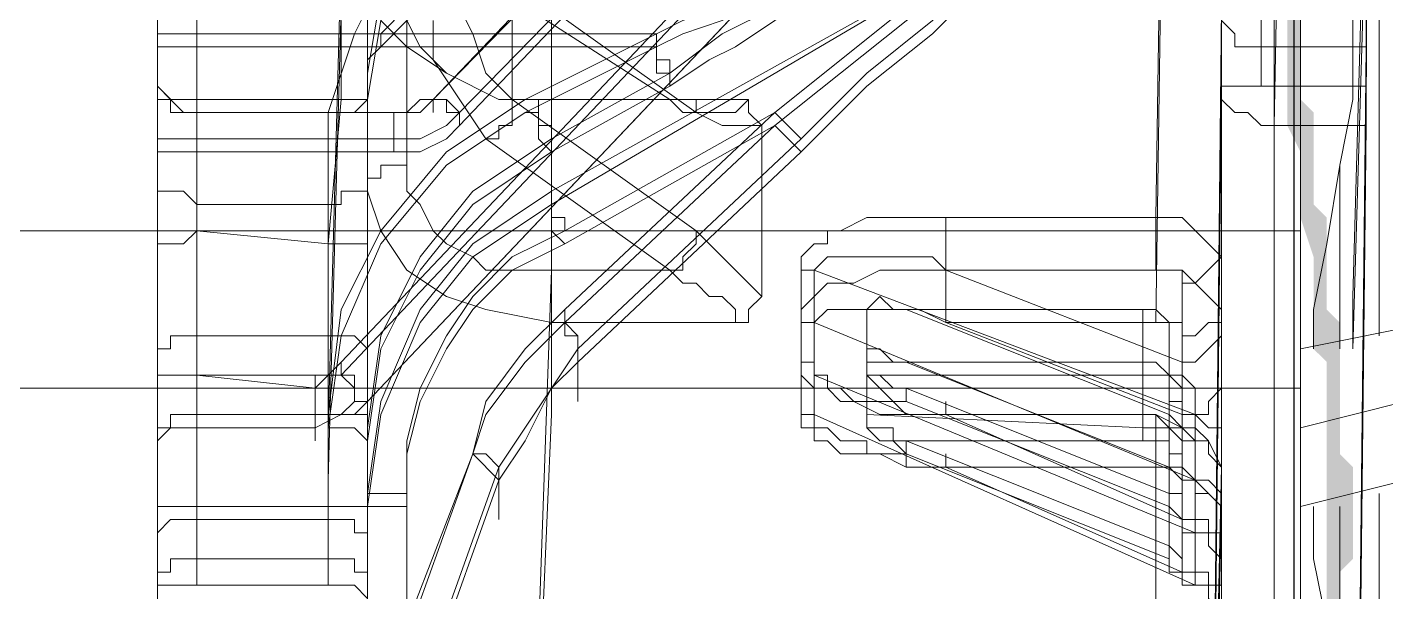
# Model space of a CAD drawing. Header units: millimetres. Extents: x 25083 to 52777, y 24772 to 45779.
# Drawn here: x 46602.73 to 46641.14, y 38561.81 to 38577.78 of the extents above; entities that cross this region are included whole.
import ezdxf

# ---------------------------------------------------------------- set-up
doc = ezdxf.new("R2010")
doc.units = ezdxf.units.MM

# ---------------------------------------------------------------- blocks, each defined once
blk = doc.blocks.new('zw$F4C5')
h = blk.add_hatch(color=7)
h.dxf.hatch_style = 2
h.paths.add_polyline_path([(528.072, 111.408), (528.072, 108.808), (528.444, 108.808), (528.444, 111.408)])
h = blk.add_hatch(color=7)
h.dxf.hatch_style = 2
h.paths.add_polyline_path([(528.072, 108.808), (528.072, 106.951), (528.444, 106.209), (528.444, 104.352), (528.815, 103.238), (529.187, 103.238), (529.187, 104.352), (528.815, 104.723), (528.815, 107.323), (528.444, 107.694), (528.444, 108.437), (528.444, 108.808)])
h = blk.add_hatch(color=7)
h.dxf.hatch_style = 2
h.paths.add_polyline_path([(528.815, 103.238), (528.815, 100.638), (529.187, 100.267), (529.187, 96.925), (529.187, 96.182), (529.187, 92.84), (529.558, 92.468), (529.558, 94.325), (529.929, 94.697), (529.929, 97.296), (529.558, 97.667), (529.558, 101.381), (529.187, 101.752), (529.187, 103.238)])
at = {"color": 7, "lineweight": 0}
blk.add_lwpolyline([(528.444, 72.786), (528.444, 356.505)], dxfattribs=at)
at = {"color": 7, "lineweight": 5}
for points in [[(530.672, 213.903), (530.301, 106.951)], [(501.335, 127.376), (501.335, 111.779), (500.963, 98.41), (500.963, 96.925), (501.335, 110.294), (501.335, 142.602), (501.706, 178.624)], [(530.301, 129.976), (530.301, 115.493), (529.929, 102.124), (529.929, 100.638), (530.301, 113.264), (530.301, 143.716), (530.672, 177.138)], [(507.276, 137.031), (507.276, 107.694)], [(528.444, 76.129), (528.444, 130.347)], [(524.359, 104.352), (524.73, 129.233)], [(526.216, 98.039), (526.216, 128.862)], [(524.73, 127.376), (524.359, 101.381)], [(526.216, 127.005), (526.216, 101.752)], [(526.216, 126.262), (526.216, 108.065)], [(527.701, 106.951), (528.072, 126.262)], [(503.934, 107.694), (519.16, 123.663)], [(519.16, 123.291), (503.934, 107.694)], [(504.677, 106.951), (519.903, 122.92)], [(519.903, 122.92), (504.677, 107.323)], [(507.276, 102.866), (506.905, 92.468), (506.905, 90.24), (507.276, 98.781), (507.276, 122.92)], [(501.335, 100.267), (521.388, 121.434)], [(521.388, 121.063), (501.335, 99.896)], [(563.723, 121.063), (562.98, 118.092), (561.495, 114.75), (558.895, 111.408), (555.553, 108.437), (551.468, 105.837), (545.898, 103.238), (539.585, 101.381), (532.9, 99.524), (528.444, 98.41)], [(522.131, 120.692), (515.446, 113.264), (502.077, 99.153)], [(528.444, 96.182), (541.813, 99.524), (550.725, 102.866), (556.296, 106.209), (560.381, 110.294), (563.352, 114.007), (565.208, 117.721), (565.58, 120.692)], [(502.077, 99.153), (522.131, 120.32)], [(496.136, 119.206), (496.136, 108.437)], [(560.752, 119.206), (559.638, 116.235), (557.038, 112.893), (553.696, 109.551), (548.497, 106.951), (540.699, 103.981), (532.157, 101.381), (528.444, 100.638)], [(497.25, 118.835), (497.25, 107.694)], [(502.077, 118.464), (502.077, 105.466)], [(496.136, 105.466), (496.136, 116.978)], [(497.25, 101.01), (497.25, 116.607)], [(502.077, 99.153), (502.077, 116.607)], [(502.077, 108.437), (502.449, 110.665), (503.563, 112.522), (505.048, 114.007), (507.276, 115.121)], [(506.534, 114.75), (504.306, 113.636), (502.82, 111.779), (501.706, 109.551), (500.963, 107.323)], [(507.276, 114.75), (505.048, 113.636), (503.563, 111.779), (502.449, 109.922), (502.077, 107.694)], [(496.136, 114.007), (496.136, 95.811)], [(496.136, 95.439), (496.136, 113.636)], [(497.25, 113.264), (497.25, 96.182)], [(516.932, 113.264), (516.56, 112.893), (516.56, 112.522), (515.075, 111.036), (512.104, 109.551), (510.619, 108.437)], [(497.25, 95.811), (497.25, 112.522)], [(516.189, 112.893), (515.075, 111.779), (512.104, 110.294), (510.99, 109.922), (510.247, 109.551)], [(516.189, 112.522), (516.189, 112.15), (515.818, 112.15), (515.075, 111.408), (512.104, 109.922), (510.99, 109.551), (510.247, 109.18)], [(516.932, 112.522), (515.075, 110.665), (513.589, 109.922), (512.475, 109.18), (511.733, 108.808), (510.619, 108.065)], [(526.216, 108.065), (526.216, 112.522)], [(527.33, 108.065), (527.33, 112.522)], [(507.276, 104.723), (519.903, 112.15)], [(519.903, 112.15), (507.276, 105.095)], [(528.815, 100.638), (528.815, 101.752), (529.187, 103.609), (529.558, 105.837), (529.929, 107.694), (529.929, 112.15)], [(530.672, 112.15), (530.672, 101.01)], [(503.191, 111.779), (503.191, 105.837)], [(519.16, 111.408), (517.303, 110.294), (513.589, 107.323)], [(513.589, 106.951), (519.16, 111.408)], [(514.332, 106.58), (516.189, 108.437), (518.046, 109.922), (519.531, 111.408)], [(507.276, 107.694), (505.791, 107.694), (504.306, 108.437), (503.191, 109.18), (502.449, 109.922), (502.077, 111.036)], [(502.077, 111.036), (502.077, 105.095)], [(510.619, 107.694), (505.42, 111.036)], [(506.162, 111.036), (511.361, 107.323)], [(506.162, 111.036), (506.162, 107.694)], [(519.531, 111.036), (518.046, 109.551), (516.189, 108.065), (514.332, 106.209)], [(496.136, 110.665), (496.136, 109.18)], [(503.191, 110.294), (502.449, 109.551), (502.449, 109.18), (502.077, 108.808), (502.077, 108.437)], [(502.449, 109.18), (503.191, 109.922), (503.934, 110.294)], [(503.191, 110.294), (503.191, 109.922), (503.563, 109.18), (504.306, 108.437), (505.791, 107.694), (507.276, 107.694)], [(506.162, 107.694), (505.42, 108.437), (505.048, 109.551), (504.677, 110.294)], [(526.216, 110.294), (525.844, 75.386)], [(527.701, 109.18), (526.587, 109.18), (526.587, 109.551), (526.216, 109.922), (526.216, 110.294)], [(527.701, 109.18), (527.701, 110.294)], [(530.301, 109.18), (530.301, 110.294)], [(501.335, 107.694), (501.335, 109.922)], [(503.934, 109.922), (503.934, 108.808), (505.42, 106.58)], [(527.33, 109.922), (527.33, 108.065)], [(497.25, 109.551), (496.136, 109.551), (496.136, 109.18)], [(510.247, 109.551), (497.25, 109.551)], [(510.247, 109.551), (506.534, 107.694)], [(510.619, 108.437), (510.619, 108.808), (510.247, 108.808), (510.247, 109.551)], [(496.136, 108.808), (496.136, 109.18), (497.25, 109.18)], [(497.25, 109.18), (510.247, 109.18)], [(502.077, 108.808), (502.449, 109.18)], [(506.534, 107.323), (510.247, 109.18)], [(510.247, 109.18), (510.247, 108.437), (510.619, 108.437), (510.619, 108.065)], [(530.301, 109.18), (527.701, 109.18)], [(527.701, 109.18), (527.701, 74.272)], [(529.929, 74.272), (530.301, 109.18)], [(526.216, 108.808), (526.216, 108.065)], [(496.136, 108.437), (496.136, 108.065), (496.878, 107.323), (497.25, 107.323)], [(496.136, 108.437), (496.136, 108.065), (496.507, 107.694), (497.25, 107.694)], [(496.136, 108.437), (496.136, 107.694)], [(496.136, 108.437), (496.136, 102.866)], [(496.136, 100.267), (496.136, 108.437)], [(502.077, 108.065), (502.077, 108.437)], [(507.276, 106.58), (510.619, 108.437)], [(496.136, 108.065), (496.136, 107.694), (496.507, 107.694), (496.507, 107.323), (497.25, 107.323)], [(496.136, 108.065), (496.136, 106.58)], [(496.136, 107.694), (496.136, 108.065)], [(501.335, 107.694), (502.077, 107.694), (502.077, 108.065)], [(502.077, 102.866), (502.077, 108.065)], [(510.619, 108.065), (507.276, 106.209)], [(525.844, 74.272), (526.216, 108.065)], [(527.701, 106.951), (527.33, 106.951), (526.958, 107.323), (526.587, 107.323), (526.216, 107.694), (526.216, 108.065)], [(526.216, 108.065), (527.701, 108.065)], [(530.301, 108.065), (527.701, 108.065)], [(497.25, 107.694), (501.335, 107.694)], [(497.25, 107.694), (497.25, 103.981)], [(500.963, 103.609), (501.335, 107.694)], [(500.963, 98.781), (501.335, 101.752), (502.449, 103.981), (504.306, 106.209), (506.534, 107.694)], [(502.077, 107.694), (501.706, 107.323), (500.963, 107.323)], [(502.82, 107.323), (503.191, 107.323), (503.563, 107.694), (503.934, 107.694)], [(503.934, 107.694), (503.563, 107.323), (502.82, 107.323)], [(504.677, 107.323), (504.306, 107.694), (503.934, 107.694)], [(504.677, 106.951), (504.677, 107.323), (504.306, 107.323), (504.306, 107.694), (503.934, 107.694)], [(503.934, 107.694), (503.934, 107.323)], [(503.934, 107.323), (503.934, 107.694)], [(506.162, 107.694), (506.162, 106.951), (505.791, 106.951), (505.791, 106.58), (505.42, 106.58)], [(511.361, 103.981), (506.162, 107.694)], [(506.534, 107.694), (506.905, 107.694), (506.905, 106.951), (507.276, 106.951), (507.276, 106.58)], [(510.619, 107.694), (507.276, 107.694)], [(512.847, 107.694), (507.276, 107.694)], [(507.276, 107.694), (507.276, 107.323)], [(510.619, 107.694), (510.99, 107.323), (512.475, 107.323), (512.847, 107.694)], [(511.361, 107.323), (511.361, 107.694), (510.619, 107.694)], [(513.218, 106.951), (512.847, 107.323), (512.847, 107.694)], [(502.82, 107.323), (497.25, 107.323)], [(497.25, 107.323), (502.82, 107.323)], [(497.25, 107.323), (497.25, 106.58)], [(497.25, 107.323), (497.25, 106.209)], [(497.25, 99.896), (497.25, 107.323)], [(500.963, 107.323), (500.963, 101.01)], [(506.534, 107.323), (504.306, 105.837), (502.449, 103.609), (501.335, 101.01), (500.963, 98.41)], [(502.82, 106.58), (502.82, 107.323)], [(502.82, 106.209), (502.82, 107.323)], [(502.82, 107.323), (502.82, 106.58)], [(504.677, 107.323), (504.306, 106.951), (503.563, 106.58), (502.82, 106.58)], [(507.276, 106.209), (506.905, 106.58), (506.905, 107.323), (506.534, 107.323)], [(513.589, 107.323), (507.648, 101.752)], [(507.648, 103.981), (513.589, 107.323)], [(511.361, 107.323), (512.104, 106.951), (513.218, 106.951)], [(513.589, 107.323), (514.332, 106.58)], [(497.25, 106.58), (497.25, 106.951)], [(502.82, 106.209), (503.563, 106.209), (504.306, 106.58), (504.677, 106.951)], [(502.82, 106.951), (502.82, 106.58)], [(507.648, 101.381), (513.589, 106.951)], [(513.589, 106.951), (507.648, 103.609)], [(513.218, 106.951), (513.218, 102.124)], [(514.332, 106.209), (513.589, 106.951)], [(527.701, 106.951), (530.301, 106.951)], [(527.701, 73.158), (527.701, 106.951)], [(530.301, 106.951), (529.929, 73.158)], [(497.25, 106.209), (496.136, 106.209), (496.136, 106.58)], [(496.136, 106.58), (497.25, 106.58)], [(496.136, 106.58), (496.136, 97.667)], [(497.25, 106.58), (502.82, 106.58)], [(502.077, 98.41), (502.449, 101.01), (503.563, 103.238), (505.048, 105.095), (507.276, 106.58)], [(505.42, 106.58), (510.619, 102.866)], [(507.276, 106.58), (507.276, 105.095)], [(508.019, 100.638), (514.332, 106.58)], [(502.82, 106.209), (497.25, 106.209)], [(497.25, 106.209), (497.25, 98.41)], [(507.276, 106.209), (505.048, 104.723), (503.563, 102.866), (502.449, 100.638), (502.077, 98.039)], [(507.276, 104.723), (507.276, 106.209)], [(514.332, 106.209), (508.019, 100.267)], [(503.191, 105.837), (502.449, 105.837), (502.449, 105.466), (502.077, 105.466), (502.077, 105.095)], [(507.276, 102.866), (505.42, 102.866), (505.048, 103.238), (504.306, 103.609), (503.934, 103.981), (503.563, 104.723), (503.191, 105.095), (503.191, 105.837)], [(529.558, 105.837), (529.558, 100.638)], [(497.25, 104.723), (496.878, 105.095), (496.136, 105.095), (496.136, 105.466)], [(496.136, 100.267), (496.136, 105.466)], [(502.077, 105.466), (502.077, 105.095), (501.335, 105.095), (501.335, 104.723), (500.963, 104.723)], [(502.077, 105.466), (502.077, 100.267)], [(502.077, 105.095), (502.449, 103.981), (503.191, 102.866), (504.306, 102.124), (505.42, 101.752), (507.276, 101.381)], [(502.077, 105.095), (502.077, 98.039)], [(507.276, 105.095), (505.048, 103.609), (503.563, 101.752), (502.449, 99.153), (502.077, 96.553)], [(507.276, 105.095), (507.276, 104.352), (507.648, 104.352), (507.648, 103.981)], [(500.963, 104.723), (497.25, 104.723)], [(502.077, 96.182), (502.449, 98.781), (503.563, 101.381), (505.048, 103.238), (507.276, 104.723)], [(507.276, 104.723), (507.276, 103.981), (507.648, 103.609)], [(518.417, 104.352), (516.189, 104.352), (515.446, 103.981), (515.075, 103.981), (515.075, 103.609), (514.704, 103.609), (514.332, 103.238), (514.332, 102.866)], [(524.359, 104.352), (518.417, 104.352)], [(518.417, 104.352), (518.417, 102.866)], [(524.359, 104.352), (524.359, 102.866)], [(526.216, 103.238), (525.102, 104.352), (524.359, 104.352)], [(389.927, 103.981), (528.444, 103.981)], [(496.136, 102.866), (496.136, 103.609), (496.878, 103.609), (497.25, 103.981)], [(500.963, 103.609), (497.25, 103.981)], [(497.25, 103.981), (497.25, 93.954)], [(503.191, 96.553), (503.191, 98.039), (503.563, 99.524), (504.306, 101.01), (505.048, 102.124), (506.162, 103.238), (507.648, 103.981)], [(511.361, 103.981), (511.361, 103.609), (510.99, 103.238), (510.99, 102.866), (510.619, 102.866)], [(513.218, 102.124), (511.361, 103.981)], [(502.077, 102.866), (502.077, 103.609), (500.963, 103.609)], [(500.963, 93.954), (500.963, 103.609)], [(507.648, 103.609), (506.162, 102.866), (505.048, 101.752), (504.306, 100.638), (503.563, 99.153), (503.191, 97.667), (503.191, 96.182)], [(514.704, 102.866), (515.075, 103.238), (518.046, 103.238), (518.417, 102.866)], [(526.216, 103.238), (525.473, 102.495), (525.102, 102.495)], [(496.136, 102.866), (496.136, 93.211)], [(502.077, 93.211), (502.077, 102.866)], [(507.276, 102.866), (510.619, 102.866)], [(512.475, 101.381), (512.475, 101.752), (512.104, 102.124), (511.733, 102.124), (511.361, 102.495), (510.99, 102.495), (510.619, 102.866)], [(514.704, 102.866), (514.332, 102.866)], [(514.332, 100.267), (514.332, 102.866)], [(514.332, 101.381), (514.332, 101.752), (515.075, 102.495), (515.818, 102.495), (516.56, 102.866), (518.417, 102.866)], [(525.473, 98.781), (514.704, 102.866)], [(514.704, 102.866), (514.704, 99.896)], [(518.417, 102.866), (524.359, 102.866)], [(524.359, 102.866), (518.417, 102.866)], [(525.102, 100.267), (518.417, 102.866)], [(518.417, 102.866), (518.417, 101.381)], [(524.359, 102.866), (525.102, 102.866), (526.216, 101.752)], [(524.359, 102.866), (525.102, 102.866), (525.102, 102.495)], [(525.102, 98.41), (525.102, 102.495)], [(512.475, 101.381), (512.847, 101.381), (512.847, 101.752), (513.218, 102.124)], [(517.303, 101.752), (516.932, 101.752), (516.56, 102.124), (516.189, 101.752)], [(507.648, 101.752), (506.534, 100.638), (505.42, 99.153), (505.048, 97.667)], [(507.648, 101.752), (507.648, 101.381), (508.019, 101.01), (508.019, 100.638)], [(518.417, 101.381), (517.674, 101.752), (515.075, 101.752), (514.704, 101.381)], [(516.189, 101.752), (523.988, 101.752)], [(517.303, 101.752), (516.189, 101.752)], [(516.189, 99.896), (516.189, 101.752)], [(516.189, 101.752), (516.189, 99.896)], [(517.303, 101.752), (523.988, 101.752)], [(524.73, 98.781), (517.303, 101.752)], [(517.303, 101.752), (524.73, 98.781)], [(523.988, 99.896), (523.988, 101.752)], [(525.102, 101.01), (525.102, 101.381), (524.73, 101.381), (524.359, 101.752), (523.988, 101.752)], [(524.73, 101.381), (524.359, 101.752), (523.988, 101.752)], [(526.216, 101.752), (526.216, 101.381), (525.844, 101.381), (525.473, 101.01), (525.102, 101.01)], [(526.216, 101.752), (526.216, 99.524)], [(496.136, 100.267), (496.136, 100.638), (496.507, 100.638), (496.507, 101.01), (497.25, 101.01)], [(500.963, 101.01), (497.25, 101.01)], [(497.25, 94.697), (497.25, 101.01)], [(502.077, 100.267), (502.077, 100.638), (501.706, 101.01), (500.963, 101.01)], [(500.963, 101.01), (500.963, 94.697)], [(507.648, 101.381), (506.534, 100.267), (505.42, 98.781), (505.048, 97.667)], [(507.276, 101.381), (512.475, 101.381)], [(508.019, 100.267), (508.019, 101.01), (507.648, 101.01), (507.648, 101.381)], [(514.332, 101.381), (514.704, 101.381)], [(514.332, 101.381), (514.332, 98.781)], [(514.704, 101.381), (525.473, 96.925)], [(514.704, 98.781), (514.704, 101.381)], [(518.417, 101.381), (524.359, 101.381)], [(518.417, 101.381), (525.102, 98.781)], [(525.102, 101.01), (525.102, 101.381), (524.359, 101.381)], [(524.73, 101.381), (524.73, 98.781)], [(525.102, 101.01), (525.102, 101.381), (524.73, 101.381)], [(525.102, 101.01), (525.102, 96.553)], [(526.216, 101.01), (525.473, 100.267), (525.102, 100.267)], [(505.791, 97.296), (508.019, 100.638)], [(508.019, 100.638), (508.019, 99.153)], [(516.189, 100.267), (516.189, 100.638), (516.56, 100.638), (516.932, 100.267), (517.303, 100.267)], [(497.25, 99.896), (496.136, 99.896), (496.136, 100.267)], [(496.136, 93.954), (496.136, 100.267)], [(496.136, 97.667), (496.136, 100.267)], [(501.335, 100.267), (500.963, 99.896), (500.592, 99.896)], [(501.335, 100.267), (501.335, 99.896), (501.706, 99.896), (501.706, 99.524), (502.077, 99.524), (502.077, 99.153)], [(502.077, 89.126), (502.077, 100.267)], [(508.019, 100.267), (507.276, 99.524), (506.534, 98.039), (505.791, 96.925)], [(508.019, 99.153), (508.019, 100.267)], [(514.332, 100.267), (514.704, 100.267), (514.704, 99.896)], [(514.332, 100.267), (514.332, 99.896), (514.704, 99.524), (515.075, 99.524), (515.446, 99.153), (515.818, 99.153), (516.56, 98.781), (518.417, 98.781)], [(516.189, 100.267), (523.988, 100.267)], [(516.189, 100.267), (516.189, 98.781)], [(516.189, 98.781), (516.189, 100.267)], [(516.189, 100.267), (517.303, 100.267)], [(523.988, 100.267), (517.303, 100.267)], [(517.303, 100.267), (524.73, 97.296)], [(524.73, 97.296), (517.303, 100.267)], [(523.988, 100.267), (524.359, 100.267), (524.73, 99.896)], [(523.988, 98.039), (523.988, 100.267)], [(525.102, 99.524), (525.102, 99.896), (524.73, 99.896), (524.359, 100.267), (523.988, 100.267)], [(525.473, 98.781), (525.473, 99.524), (525.102, 99.896), (525.102, 100.267)], [(496.136, 99.896), (497.25, 99.896)], [(497.25, 99.896), (500.592, 99.524)], [(500.592, 99.896), (497.25, 99.896)], [(497.25, 98.781), (497.25, 99.896)], [(500.592, 99.524), (500.963, 99.896), (501.335, 99.896)], [(500.592, 99.896), (500.592, 98.781)], [(501.335, 99.896), (501.706, 99.524), (501.706, 99.153), (502.077, 99.153)], [(518.417, 98.781), (517.303, 98.781), (516.932, 99.153), (515.818, 99.153), (515.446, 99.524), (515.075, 99.524), (515.075, 99.896), (514.704, 99.896)], [(525.473, 95.439), (514.704, 99.896)], [(516.189, 99.896), (523.988, 99.896)], [(516.189, 99.896), (516.56, 99.896), (516.932, 99.524), (517.303, 99.524)], [(516.189, 99.896), (516.932, 99.153), (517.303, 99.153)], [(523.988, 99.896), (523.988, 99.524)], [(525.102, 99.153), (525.102, 99.524), (524.73, 99.896), (523.988, 99.896)], [(524.73, 99.896), (525.102, 99.524)], [(524.73, 99.896), (524.73, 95.068)], [(256.238, 99.524), (528.444, 99.524)], [(500.592, 98.039), (500.592, 99.524)], [(523.988, 99.524), (517.303, 99.524)], [(524.73, 96.553), (517.303, 99.524)], [(517.303, 99.524), (517.303, 99.153)], [(523.988, 99.524), (524.73, 99.524), (524.73, 99.153)], [(525.102, 99.524), (525.102, 94.325)], [(526.216, 99.524), (525.844, 99.153), (525.844, 98.781), (525.102, 98.781)], [(526.216, 99.524), (526.216, 96.553)], [(500.592, 98.781), (501.335, 98.781), (501.706, 99.153), (502.077, 99.153)], [(502.077, 99.153), (501.706, 98.781), (501.335, 98.781), (500.592, 98.41)], [(502.077, 98.41), (502.077, 99.153)], [(502.077, 99.153), (502.077, 98.41)], [(517.303, 99.153), (524.73, 96.182)], [(518.417, 98.781), (518.417, 99.153)], [(524.73, 96.553), (524.73, 99.153)], [(525.102, 99.153), (524.73, 99.153)], [(525.102, 95.811), (525.102, 99.153)], [(497.25, 98.781), (496.507, 98.781), (496.507, 98.41), (496.136, 98.41), (496.136, 97.667)], [(497.25, 98.781), (500.592, 98.781)], [(497.25, 98.039), (497.25, 98.781)], [(500.592, 98.781), (500.592, 98.039)], [(502.077, 98.41), (502.077, 98.781), (500.963, 98.781)], [(500.963, 96.182), (500.963, 98.781)], [(518.417, 97.296), (517.303, 97.296), (516.56, 97.667), (515.446, 97.667), (515.075, 98.039), (514.704, 98.039), (514.704, 98.41), (514.332, 98.41), (514.332, 98.781)], [(514.704, 98.781), (514.332, 98.781)], [(525.473, 93.954), (514.704, 98.781)], [(514.704, 98.781), (514.704, 98.41), (515.075, 98.41), (515.446, 98.039), (516.189, 98.039), (516.189, 97.667), (517.303, 97.667), (517.303, 97.296), (518.417, 97.296)], [(516.189, 98.781), (523.988, 98.41)], [(517.303, 98.039), (516.932, 98.039), (516.932, 98.41), (516.189, 98.41), (516.189, 98.781)], [(517.303, 97.667), (516.932, 98.039), (516.56, 98.039), (516.189, 98.41), (516.189, 98.781)], [(518.417, 98.781), (524.359, 98.781)], [(518.417, 98.781), (524.359, 98.781)], [(518.417, 98.781), (525.102, 95.811)], [(524.359, 98.781), (525.102, 98.41), (525.473, 98.41), (525.844, 98.039), (526.216, 97.296)], [(525.102, 98.039), (525.102, 98.41), (524.73, 98.41), (524.359, 98.781)], [(524.359, 81.328), (524.359, 98.781)], [(524.73, 98.781), (525.102, 98.41), (525.102, 98.039)], [(524.73, 98.781), (525.102, 98.41)], [(525.102, 98.781), (525.102, 98.41), (525.473, 98.039), (525.473, 96.925)], [(525.473, 98.781), (525.844, 98.41), (526.216, 98.41), (526.216, 98.039)], [(525.473, 95.439), (525.473, 98.781)], [(496.136, 97.667), (496.136, 98.039), (496.507, 98.41), (497.25, 98.41)], [(497.25, 98.41), (500.592, 98.41)], [(497.25, 98.41), (497.25, 98.039)], [(502.077, 98.039), (501.706, 98.41), (500.963, 98.41)], [(500.963, 98.41), (500.963, 95.811)], [(502.077, 98.41), (502.077, 96.553)], [(502.077, 95.811), (502.077, 98.41)], [(525.102, 97.667), (525.102, 98.039), (524.73, 98.41), (523.988, 98.41)], [(525.102, 98.039), (525.102, 98.41)], [(502.077, 98.039), (502.077, 95.439)], [(502.077, 96.182), (502.077, 98.039)], [(517.303, 98.039), (523.988, 98.039)], [(517.303, 98.039), (524.73, 95.068)], [(517.303, 97.667), (517.303, 98.039)], [(524.73, 97.667), (524.73, 98.039), (523.988, 98.039)], [(525.102, 98.039), (525.102, 96.182)], [(526.216, 97.296), (525.844, 97.667), (525.844, 98.039), (525.102, 98.039)], [(526.216, 98.039), (526.216, 94.325)], [(496.136, 96.925), (496.136, 97.667)], [(496.136, 97.667), (496.136, 96.925)], [(503.191, 92.468), (505.048, 97.667)], [(505.048, 97.667), (503.191, 92.84)], [(505.791, 96.925), (505.048, 97.667)], [(505.791, 97.296), (505.42, 97.667), (505.048, 97.667)], [(524.73, 94.697), (517.303, 97.667)], [(518.417, 97.296), (518.417, 97.667)], [(524.359, 97.667), (524.359, 81.699)], [(525.102, 97.667), (524.73, 97.667)], [(505.791, 97.296), (503.934, 92.097)], [(505.791, 95.811), (505.791, 97.296)], [(524.359, 97.296), (518.417, 97.296)], [(524.359, 97.296), (518.417, 97.296)], [(525.102, 94.325), (518.417, 97.296)], [(524.359, 97.296), (524.73, 97.296), (525.102, 96.925)], [(526.216, 96.182), (525.102, 97.296), (524.359, 97.296)], [(524.73, 97.296), (525.102, 96.925), (525.102, 96.553)], [(525.102, 96.553), (525.102, 96.925), (524.73, 97.296)], [(525.844, 80.956), (526.216, 97.296)], [(526.216, 97.296), (526.216, 95.068)], [(505.791, 96.925), (503.934, 91.726)], [(505.791, 96.925), (505.791, 95.811)], [(526.216, 96.182), (525.844, 96.553), (525.473, 96.553), (525.473, 96.925), (525.102, 96.925)], [(525.473, 96.925), (525.473, 93.954)], [(526.216, 96.553), (525.844, 96.925), (525.473, 96.925)], [(503.191, 96.553), (502.077, 96.553)], [(502.077, 96.553), (502.077, 89.126)], [(503.191, 96.553), (503.191, 92.84)], [(524.73, 96.182), (524.73, 96.553)], [(525.102, 96.553), (524.73, 96.553)], [(525.102, 96.182), (525.102, 96.553)], [(525.102, 94.697), (525.102, 96.553)], [(526.216, 96.553), (526.216, 92.84)], [(530.672, 96.553), (530.672, 89.126)], [(496.136, 95.811), (496.136, 96.182), (497.25, 96.182)], [(497.25, 96.182), (500.963, 96.182)], [(497.25, 96.182), (497.25, 94.697)], [(500.963, 96.182), (502.077, 96.182), (502.077, 95.811)], [(500.963, 94.697), (500.963, 96.182)], [(502.077, 96.182), (503.191, 96.182)], [(502.077, 88.755), (502.077, 96.182)], [(503.191, 92.468), (503.191, 96.182)], [(524.73, 96.182), (525.102, 95.811), (525.102, 96.182)], [(526.216, 96.182), (525.844, 80.214)], [(526.216, 93.582), (526.216, 96.182)], [(529.929, 90.24), (529.558, 91.726), (529.187, 92.84), (528.815, 94.697), (528.815, 96.182)], [(529.558, 96.182), (529.558, 91.354)], [(497.25, 95.811), (496.507, 95.811), (496.136, 95.439)], [(496.136, 95.811), (496.136, 93.582)], [(500.963, 95.811), (497.25, 95.811)], [(497.25, 93.954), (497.25, 95.811)], [(502.077, 95.439), (501.706, 95.439), (501.706, 95.811), (500.963, 95.811)], [(500.963, 95.811), (500.963, 93.954)], [(502.077, 93.582), (502.077, 95.811)], [(525.102, 95.811), (525.102, 95.439), (525.473, 95.439)], [(526.216, 95.068), (526.216, 95.439), (525.844, 95.439), (525.844, 95.811), (525.102, 95.811)], [(496.136, 92.84), (496.136, 95.439)], [(502.077, 95.439), (502.077, 92.84)], [(526.216, 94.697), (525.844, 95.068), (525.844, 95.439), (525.473, 95.439)], [(502.077, 95.068), (502.077, 92.468)], [(524.73, 95.068), (525.102, 94.697), (525.102, 95.068)], [(524.73, 94.697), (524.73, 95.068)], [(525.102, 94.697), (525.102, 95.068)], [(496.136, 93.954), (496.136, 94.325), (496.507, 94.325), (496.507, 94.697), (497.25, 94.697)], [(500.963, 94.697), (497.25, 94.697)], [(502.077, 93.954), (502.077, 94.325), (501.706, 94.325), (501.706, 94.697), (500.963, 94.697)], [(524.73, 94.697), (524.73, 94.325), (525.102, 94.325), (525.102, 94.697)], [(526.216, 93.582), (526.216, 93.954), (525.844, 93.954), (525.844, 94.325), (525.102, 94.325)], [(525.473, 93.954), (525.102, 93.954), (525.102, 94.325)], [(496.136, 93.211), (496.136, 93.954), (497.25, 93.954)], [(500.963, 93.954), (497.25, 93.954)], [(502.077, 93.211), (502.077, 93.582), (501.706, 93.954), (500.963, 93.954)], [(526.216, 93.211), (525.844, 93.582), (525.844, 93.954), (525.473, 93.954)]]:
    blk.add_lwpolyline(points, dxfattribs=at)

msp = doc.modelspace()

# ---------------------------------------------------------------- linework, layer by layer
at = {"color": 1}
msp.add_line((46638.536, 39309.908), (46638.536, 38095.854), dxfattribs=at)

# ---------------------------------------------------------------- block references
msp.add_blockref('zw$F4C5', (46110.278, 38468.039))

doc.saveas('drawing.dxf')
